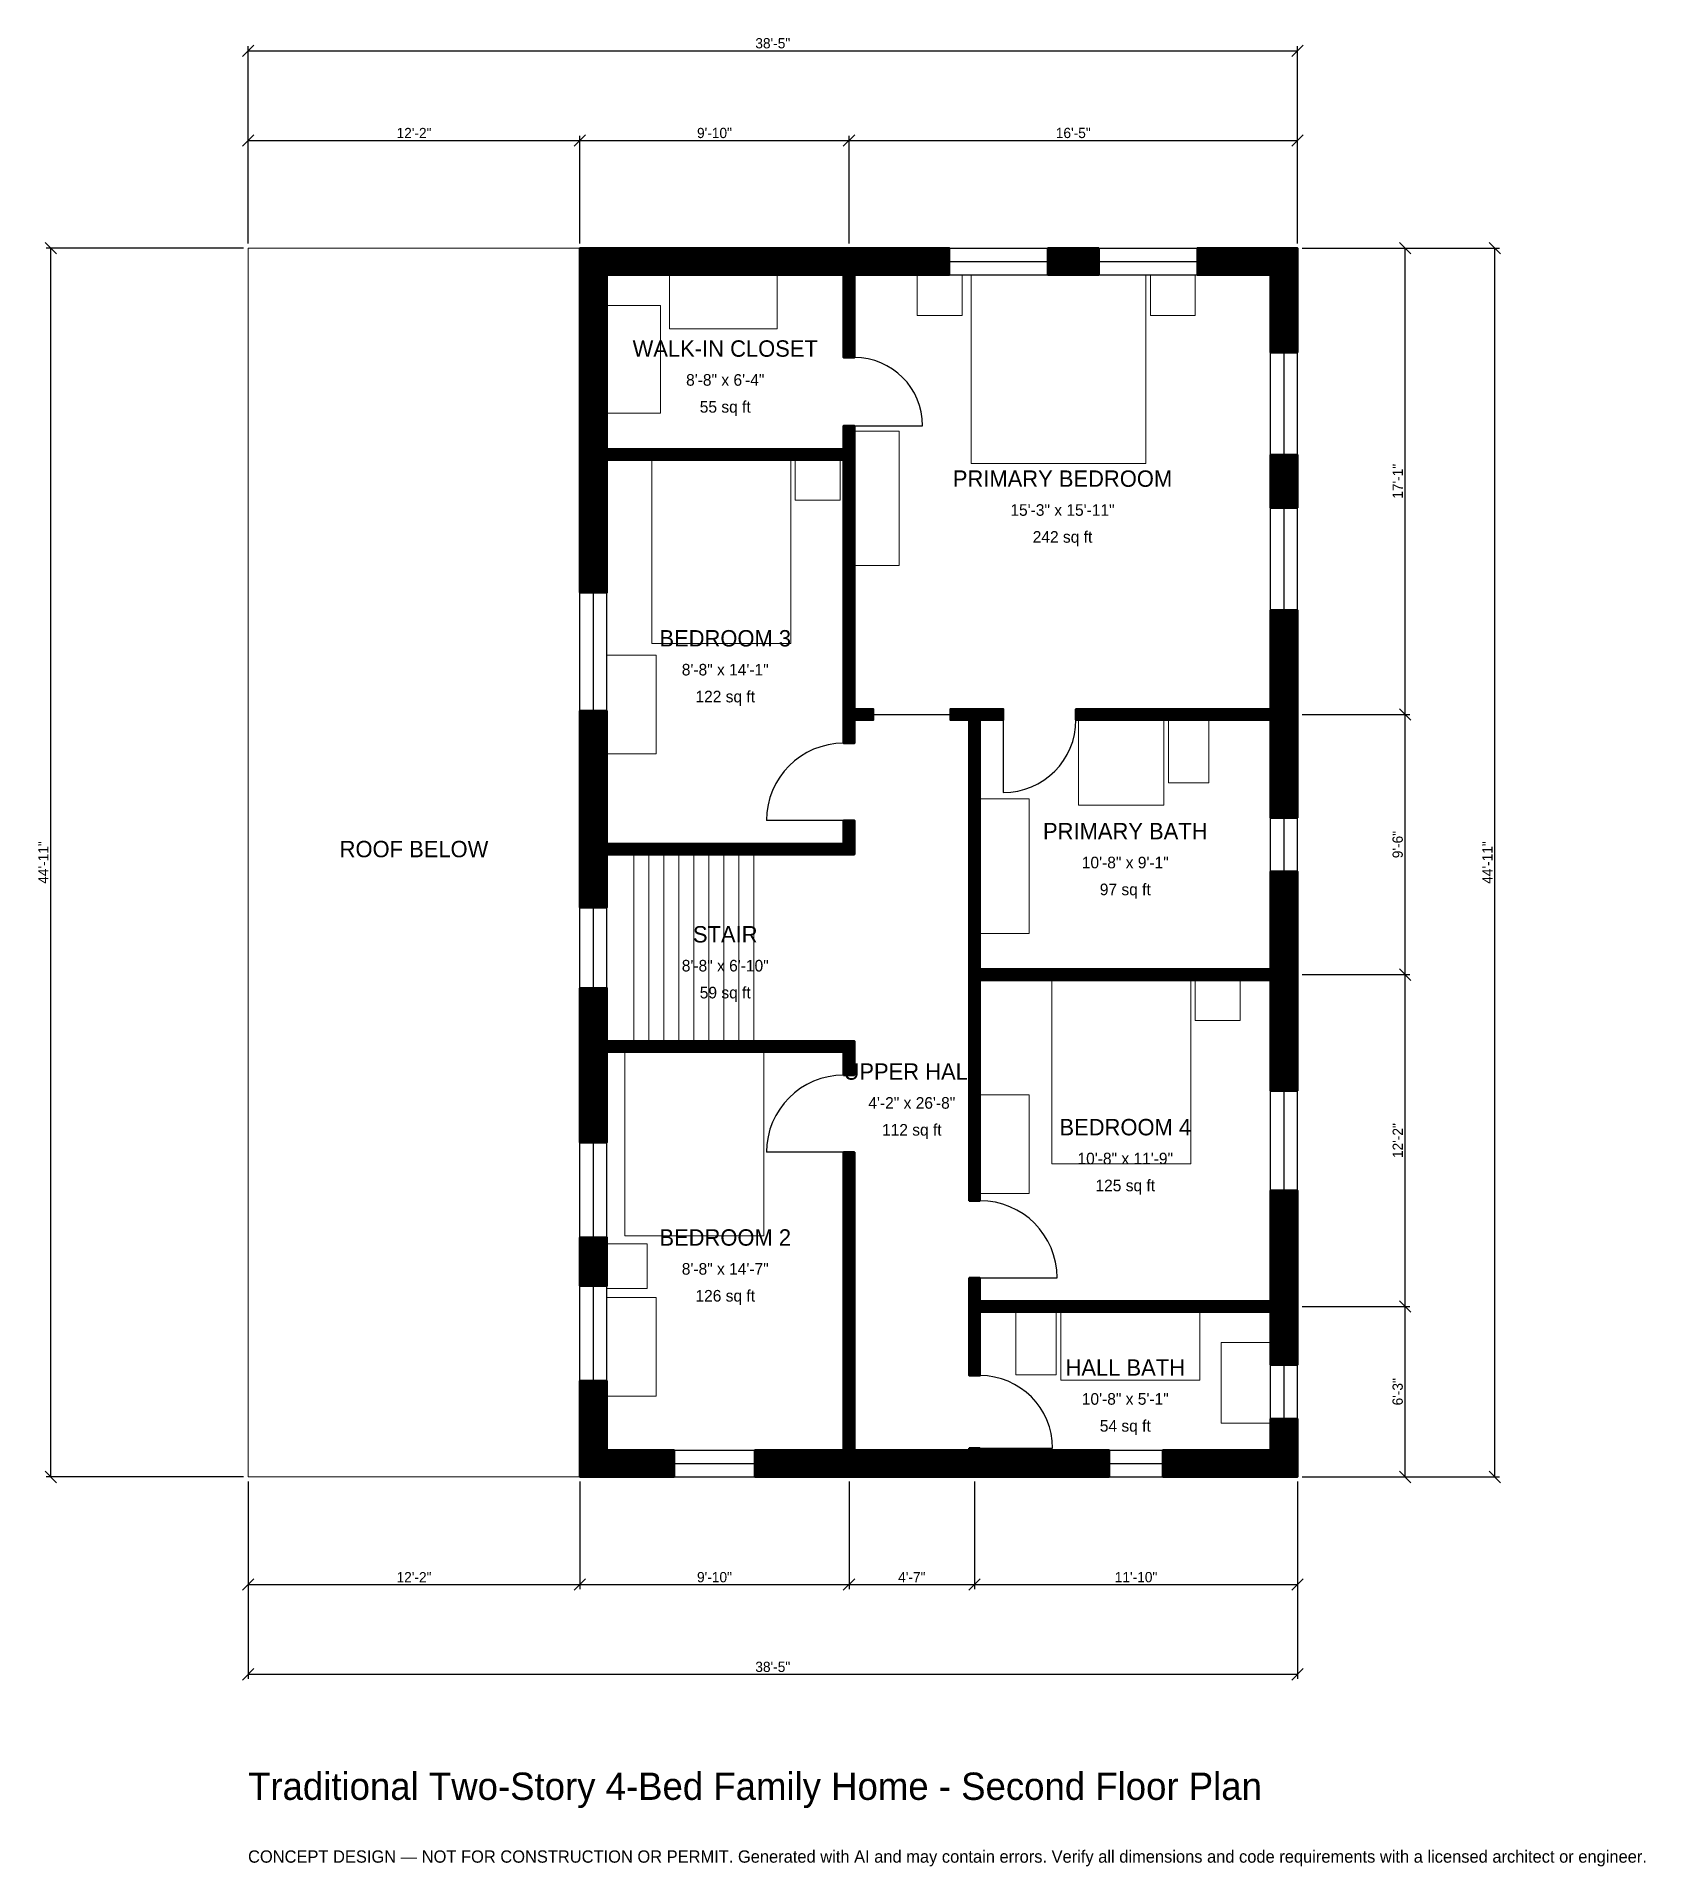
# Model space of a CAD drawing. Header units: inches. Extents: x -93 to 613, y -171 to 632.
import ezdxf
from ezdxf.enums import TextEntityAlignment as Align

# ---------------------------------------------------------------- set-up
doc = ezdxf.new("R2010")
doc.units = ezdxf.units.IN
doc.header["$MEASUREMENT"] = 0
doc.linetypes.add('DASHED', pattern=[0.6, 0.5, -0.1])
for name, color, linetype, lineweight in [('A-ANNO-DIMS', 1, 'Continuous', 13), ('A-ANNO-TEXT', 7, 'Continuous', 18), ('A-AREA-IDEN', 7, 'Continuous', 18), ('A-DOOR', 2, 'Continuous', 25), ('A-FLOR-FIXT', 9, 'Continuous', 13), ('A-FLOR-STRS', 3, 'Continuous', 18), ('A-FURN', 9, 'Continuous', 13), ('A-GLAZ', 4, 'Continuous', 25), ('A-SITE-PAVE', 8, 'Continuous', 13), ('A-WALL', 7, 'Continuous', 50), ('A-WALL-PATT', 8, 'Continuous', 13)]:
    doc.layers.add(name, color=color, linetype=linetype, lineweight=lineweight)
doc.dimstyles.new('PLAN', dxfattribs={"dimtxt": 4.5, "dimasz": 3, "dimexe": 2, "dimexo": 2, "dimgap": 1, "dimtad": 1, "dimdec": 0, "dimlunit": 4, "dimtsz": 2.5, "dimcen": 2.5, "dimclrd": 1, "dimclre": 1, "dimazin": 3, "dimtfac": 1, "dimtmove": 0, "dimatfit": 3})

msp = doc.modelspace()

# ---------------------------------------------------------------- hatches: boundary and pattern name
at = {"layer": 'A-WALL-PATT'}
h = msp.add_hatch(dxfattribs=at)
h.set_pattern_fill('ANSI31', color=8, scale=0.8)
h.paths.add_polyline_path([(316.5354, 0), (316.5354, 0), (312.9921, 0), (269.685, 0), (266.1417, 0), (266.1417, 0), (261.4173, 0), (261.4173, 0), (257.874, 0), (222.4409, 0), (222.4409, 11.811), (257.874, 11.811), (261.4173, 11.811), (261.4173, 142.5197), (266.1417, 142.5197), (266.1417, 11.811), (269.685, 11.811), (312.9921, 11.811), (316.5354, 11.811), (316.5354, 12.5984), (321.2598, 12.5984), (321.2598, 11.811), (324.8031, 11.811), (377.9528, 11.811), (377.9528, 0), (324.8031, 0), (321.2598, 0), (321.2598, 0), (316.5354, 0)])
h.paths.add_polyline_path([(157.4803, 0), (157.4803, 0), (145.6693, 0), (145.6693, 0), (145.6693, 0), (145.6693, 11.811), (145.6693, 11.811), (145.6693, 42.126), (157.4803, 42.126), (157.4803, 11.811), (187.0079, 11.811), (187.0079, 0), (157.4803, 0)])
h.paths.add_polyline_path([(145.6693, 105.1181), (157.4803, 105.1181), (157.4803, 83.8583), (145.6693, 83.8583), (145.6693, 105.1181)])
h.paths.add_polyline_path([(145.6693, 183.0709), (145.6693, 186.6142), (145.6693, 186.6142), (145.6693, 191.3386), (145.6693, 191.3386), (145.6693, 194.8819), (145.6693, 214.5669), (157.4803, 214.5669), (157.4803, 194.8819), (157.4803, 191.3386), (261.4173, 191.3386), (266.1417, 191.3386), (266.1417, 186.6142), (266.1417, 176.378), (261.4173, 176.378), (261.4173, 186.6142), (157.4803, 186.6142), (157.4803, 183.0709), (157.4803, 146.8504), (145.6693, 146.8504), (145.6693, 183.0709)])
h.paths.add_polyline_path([(145.6693, 269.685), (145.6693, 273.2283), (145.6693, 273.2283), (145.6693, 277.9528), (145.6693, 277.9528), (145.6693, 281.4961), (145.6693, 336.2205), (157.4803, 336.2205), (157.4803, 281.4961), (157.4803, 277.9528), (261.4173, 277.9528), (261.4173, 288.189), (266.1417, 288.189), (266.1417, 277.9528), (266.1417, 273.2283), (261.4173, 273.2283), (157.4803, 273.2283), (157.4803, 269.685), (157.4803, 250), (145.6693, 250), (145.6693, 269.685)])
h.paths.add_polyline_path([(145.6693, 442.9134), (145.6693, 446.4567), (145.6693, 446.4567), (145.6693, 451.1811), (145.6693, 451.1811), (145.6693, 454.7244), (145.6693, 527.5591), (145.6693, 527.5591), (145.6693, 539.3701), (145.6693, 539.3701), (145.6693, 539.3701), (157.4803, 539.3701), (157.4803, 539.3701), (257.874, 539.3701), (261.4173, 539.3701), (261.4173, 539.3701), (266.1417, 539.3701), (266.1417, 539.3701), (269.685, 539.3701), (307.7428, 539.3701), (307.7428, 527.5591), (269.685, 527.5591), (266.1417, 527.5591), (266.1417, 491.3386), (261.4173, 491.3386), (261.4173, 527.5591), (257.874, 527.5591), (157.4803, 527.5591), (157.4803, 454.7244), (157.4803, 451.1811), (261.4173, 451.1811), (261.4173, 461.4173), (266.1417, 461.4173), (266.1417, 451.1811), (266.1417, 446.4567), (266.1417, 337.0079), (274.4094, 337.0079), (274.4094, 332.2835), (266.1417, 332.2835), (266.1417, 322.0472), (261.4173, 322.0472), (261.4173, 332.2835), (261.4173, 337.0079), (261.4173, 446.4567), (157.4803, 446.4567), (157.4803, 442.9134), (157.4803, 388.189), (145.6693, 388.189), (145.6693, 442.9134)])
h.paths.add_polyline_path([(373.3596, 539.3701), (373.3596, 527.5591), (351.0499, 527.5591), (351.0499, 539.3701), (373.3596, 539.3701)])
h.paths.add_polyline_path([(448.8189, 539.3701), (448.8189, 539.3701), (460.6299, 539.3701), (460.6299, 539.3701), (460.63, 539.3701), (460.63, 527.5591), (460.6299, 527.5591), (460.6299, 493.5696), (448.8189, 493.5696), (448.8189, 527.5591), (416.6667, 527.5591), (416.6667, 539.3701), (448.8189, 539.3701)])
h.paths.add_polyline_path([(460.6299, 425.3281), (448.8189, 425.3281), (448.8189, 448.6877), (460.6299, 448.6877), (460.6299, 425.3281)])
h.paths.add_polyline_path([(460.6299, 340.5512), (460.6299, 337.0079), (460.63, 337.0079), (460.63, 332.2835), (460.6299, 332.2835), (460.6299, 328.7402), (460.6299, 289.3701), (448.8189, 289.3701), (448.8189, 328.7402), (448.8189, 332.2835), (363.3858, 332.2835), (363.3858, 337.0079), (448.8189, 337.0079), (448.8189, 340.5512), (448.8189, 380.4462), (460.6299, 380.4462), (460.6299, 340.5512)])
h.paths.add_polyline_path([(460.6299, 226.378), (460.6299, 222.8346), (460.63, 222.8346), (460.63, 218.1102), (460.6299, 218.1102), (460.6299, 214.5669), (460.6299, 169.4882), (448.8189, 169.4882), (448.8189, 214.5669), (448.8189, 218.1102), (321.2598, 218.1102), (321.2598, 121.2598), (316.5354, 121.2598), (316.5354, 218.1102), (316.5354, 222.8346), (316.5354, 332.2835), (308.2677, 332.2835), (308.2677, 337.0079), (316.5354, 337.0079), (321.2598, 337.0079), (331.4961, 337.0079), (331.4961, 332.2835), (321.2598, 332.2835), (321.2598, 222.8346), (448.8189, 222.8346), (448.8189, 226.378), (448.8189, 265.748), (460.6299, 265.748), (460.6299, 226.378)])
h.paths.add_polyline_path([(460.6299, 80.7087), (460.6299, 77.1654), (460.63, 77.1654), (460.63, 72.4409), (460.6299, 72.4409), (460.6299, 68.8976), (460.6299, 49.2126), (448.8189, 49.2126), (448.8189, 68.8976), (448.8189, 72.4409), (321.2598, 72.4409), (321.2598, 44.4882), (316.5354, 44.4882), (316.5354, 72.4409), (316.5354, 77.1654), (316.5354, 87.4016), (321.2598, 87.4016), (321.2598, 77.1654), (448.8189, 77.1654), (448.8189, 80.7087), (448.8189, 125.7874), (460.6299, 125.7874), (460.6299, 80.7087)])
h.paths.add_polyline_path([(460.6299, 11.811), (460.63, 11.811), (460.63, 0), (460.6299, 0), (460.6299, 0), (448.8189, 0), (448.8189, 0), (401.5748, 0), (401.5748, 11.811), (448.8189, 11.811), (448.8189, 25.5906), (460.6299, 25.5906), (460.6299, 11.811)])

# ---------------------------------------------------------------- linework, layer by layer
at = {"layer": 'A-DOOR'}
for p, q in [((266.1417, 461.4173), (296.063, 461.4173)), ((274.4094, 334.6457), (308.2677, 334.6457)), ((331.4961, 332.2835), (331.4961, 300.3937)), ((261.4173, 288.189), (227.5591, 288.189)), ((261.4173, 142.5197), (227.5591, 142.5197)), ((321.2598, 87.4016), (355.1181, 87.4016)), ((321.2598, 12.5984), (353.1496, 12.5984))]:
    msp.add_line(p, q, dxfattribs=at)
for centre, radius, start, end in [((266.1417, 461.4173), 29.9213, 0, 90), ((331.4961, 332.2835), 31.8898, 270, 360), ((261.4173, 288.189), 33.8583, 90, 180), ((261.4173, 142.5197), 33.8583, 90, 180), ((321.2598, 87.4016), 33.8583, 0, 90), ((321.2598, 12.5984), 31.8898, 0, 90)]:
    msp.add_arc(centre, radius, start, end, dxfattribs=at)
at = {"layer": 'A-FLOR-FIXT'}
for points in [[(364.5669, 294.8819), (401.9685, 294.8819), (401.9685, 332.2835), (364.5669, 332.2835)], [(403.937, 304.7244), (421.6535, 304.7244), (421.6535, 332.2835), (403.937, 332.2835)], [(321.2598, 238.5827), (342.9134, 238.5827), (342.9134, 297.6378), (321.2598, 297.6378)], [(337.0079, 44.8819), (354.7244, 44.8819), (354.7244, 72.4409), (337.0079, 72.4409)], [(356.6929, 42.5197), (417.7165, 42.5197), (417.7165, 72.4409), (356.6929, 72.4409)], [(427.1654, 23.622), (448.8189, 23.622), (448.8189, 59.0551), (427.1654, 59.0551)]]:
    msp.add_lwpolyline(points, close=True, dxfattribs=at)
at = {"layer": 'A-FLOR-STRS'}
for p, q in [((169.2913, 191.3386), (169.2913, 273.2283)), ((175.8858, 191.3386), (175.8858, 273.2283)), ((182.4803, 191.3386), (182.4803, 273.2283)), ((189.0748, 191.3386), (189.0748, 273.2283)), ((195.6693, 191.3386), (195.6693, 273.2283)), ((202.2638, 191.3386), (202.2638, 273.2283)), ((208.8583, 191.3386), (208.8583, 273.2283)), ((215.4528, 191.3386), (215.4528, 273.2283)), ((222.0472, 191.3386), (222.0472, 273.2283))]:
    msp.add_line(p, q, dxfattribs=at)
at = {"layer": 'A-FURN'}
for points in [[(185.0394, 503.937), (232.2835, 503.937), (232.2835, 527.5591), (185.0394, 527.5591)], [(293.7008, 509.8425), (313.3858, 509.8425), (313.3858, 527.5591), (293.7008, 527.5591)], [(317.3228, 444.8819), (394.0945, 444.8819), (394.0945, 527.5591), (317.3228, 527.5591)], [(396.063, 509.8425), (415.748, 509.8425), (415.748, 527.5591), (396.063, 527.5591)], [(157.4803, 466.9291), (181.1024, 466.9291), (181.1024, 514.1732), (157.4803, 514.1732)], [(266.1417, 400), (285.8268, 400), (285.8268, 459.0551), (266.1417, 459.0551)], [(177.1654, 365.748), (238.189, 365.748), (238.189, 446.4567), (177.1654, 446.4567)], [(240.1575, 428.7402), (259.8425, 428.7402), (259.8425, 446.4567), (240.1575, 446.4567)], [(157.4803, 317.3228), (179.1339, 317.3228), (179.1339, 360.6299), (157.4803, 360.6299)], [(352.7559, 137.4016), (413.7795, 137.4016), (413.7795, 218.1102), (352.7559, 218.1102)], [(415.748, 200.3937), (435.4331, 200.3937), (435.4331, 218.1102), (415.748, 218.1102)], [(165.3543, 105.9055), (226.378, 105.9055), (226.378, 186.6142), (165.3543, 186.6142)], [(321.2598, 124.4094), (342.9134, 124.4094), (342.9134, 167.7165), (321.2598, 167.7165)], [(157.4803, 82.6772), (175.1969, 82.6772), (175.1969, 102.3622), (157.4803, 102.3622)], [(157.4803, 35.4331), (179.1339, 35.4331), (179.1339, 78.7402), (157.4803, 78.7402)]]:
    msp.add_lwpolyline(points, close=True, dxfattribs=at)
at = {"layer": 'A-GLAZ'}
for p, q in [((307.7428, 539.3701), (351.0499, 539.3701)), ((373.3596, 539.3701), (416.6667, 539.3701)), ((307.7428, 533.4646), (351.0499, 533.4646)), ((373.3596, 533.4646), (416.6667, 533.4646)), ((307.7428, 527.5591), (351.0499, 527.5591)), ((373.3596, 527.5591), (416.6667, 527.5591)), ((448.8189, 448.6877), (448.8189, 493.5696)), ((454.7244, 448.6877), (454.7244, 493.5696)), ((460.6299, 448.6877), (460.6299, 493.5696)), ((448.8189, 380.4462), (448.8189, 425.3281)), ((454.7244, 380.4462), (454.7244, 425.3281)), ((460.6299, 380.4462), (460.6299, 425.3281)), ((145.6693, 336.2205), (145.6693, 388.189)), ((151.5748, 336.2205), (151.5748, 388.189)), ((157.4803, 336.2205), (157.4803, 388.189)), ((448.8189, 265.748), (448.8189, 289.3701)), ((454.7244, 265.748), (454.7244, 289.3701)), ((460.6299, 265.748), (460.6299, 289.3701)), ((145.6693, 214.5669), (145.6693, 250)), ((151.5748, 214.5669), (151.5748, 250)), ((157.4803, 214.5669), (157.4803, 250)), ((448.8189, 125.7874), (448.8189, 169.4882)), ((454.7244, 125.7874), (454.7244, 169.4882)), ((460.6299, 125.7874), (460.6299, 169.4882)), ((145.6693, 105.1181), (145.6693, 146.8504)), ((151.5748, 105.1181), (151.5748, 146.8504)), ((157.4803, 105.1181), (157.4803, 146.8504)), ((145.6693, 42.126), (145.6693, 83.8583)), ((151.5748, 42.126), (151.5748, 83.8583)), ((157.4803, 42.126), (157.4803, 83.8583)), ((448.8189, 25.5906), (448.8189, 49.2126)), ((454.7244, 25.5906), (454.7244, 49.2126)), ((460.6299, 25.5906), (460.6299, 49.2126)), ((187.0079, 11.811), (222.4409, 11.811)), ((377.9528, 11.811), (401.5748, 11.811)), ((187.0079, 5.9055), (222.4409, 5.9055)), ((187.0079, 0), (222.4409, 0)), ((377.9528, 5.9055), (401.5748, 5.9055)), ((377.9528, 0), (401.5748, 0))]:
    msp.add_line(p, q, dxfattribs=at)
at = {"layer": 'A-SITE-PAVE', "linetype": 'DASHED'}
msp.add_lwpolyline([(0, 0), (145.6693, 0), (145.6693, 539.3701), (0, 539.3701)], close=True, dxfattribs=at)
at = {"layer": 'A-WALL'}
for points in [[(145.6693, 442.9134), (145.6693, 446.4567), (145.6693, 446.4567), (145.6693, 451.1811), (145.6693, 451.1811), (145.6693, 454.7244), (145.6693, 527.5591), (145.6693, 527.5591), (145.6693, 539.3701), (145.6693, 539.3701), (145.6693, 539.3701), (157.4803, 539.3701), (157.4803, 539.3701), (257.874, 539.3701), (261.4173, 539.3701), (261.4173, 539.3701), (266.1417, 539.3701), (266.1417, 539.3701), (269.685, 539.3701), (307.7428, 539.3701), (307.7428, 527.5591), (269.685, 527.5591), (266.1417, 527.5591), (266.1417, 491.3386), (261.4173, 491.3386), (261.4173, 527.5591), (257.874, 527.5591), (157.4803, 527.5591), (157.4803, 454.7244), (157.4803, 451.1811), (261.4173, 451.1811), (261.4173, 461.4173), (266.1417, 461.4173), (266.1417, 451.1811), (266.1417, 446.4567), (266.1417, 337.0079), (274.4094, 337.0079), (274.4094, 332.2835), (266.1417, 332.2835), (266.1417, 322.0472), (261.4173, 322.0472), (261.4173, 332.2835), (261.4173, 337.0079), (261.4173, 446.4567), (157.4803, 446.4567), (157.4803, 442.9134), (157.4803, 388.189), (145.6693, 388.189), (145.6693, 442.9134)], [(373.3596, 539.3701), (373.3596, 527.5591), (351.0499, 527.5591), (351.0499, 539.3701), (373.3596, 539.3701)], [(448.8189, 539.3701), (448.8189, 539.3701), (460.6299, 539.3701), (460.6299, 539.3701), (460.63, 539.3701), (460.63, 527.5591), (460.6299, 527.5591), (460.6299, 493.5696), (448.8189, 493.5696), (448.8189, 527.5591), (416.6667, 527.5591), (416.6667, 539.3701), (448.8189, 539.3701)], [(460.6299, 425.3281), (448.8189, 425.3281), (448.8189, 448.6877), (460.6299, 448.6877), (460.6299, 425.3281)], [(460.6299, 340.5512), (460.6299, 337.0079), (460.63, 337.0079), (460.63, 332.2835), (460.6299, 332.2835), (460.6299, 328.7402), (460.6299, 289.3701), (448.8189, 289.3701), (448.8189, 328.7402), (448.8189, 332.2835), (363.3858, 332.2835), (363.3858, 337.0079), (448.8189, 337.0079), (448.8189, 340.5512), (448.8189, 380.4462), (460.6299, 380.4462), (460.6299, 340.5512)], [(145.6693, 269.685), (145.6693, 273.2283), (145.6693, 273.2283), (145.6693, 277.9528), (145.6693, 277.9528), (145.6693, 281.4961), (145.6693, 336.2205), (157.4803, 336.2205), (157.4803, 281.4961), (157.4803, 277.9528), (261.4173, 277.9528), (261.4173, 288.189), (266.1417, 288.189), (266.1417, 277.9528), (266.1417, 273.2283), (261.4173, 273.2283), (157.4803, 273.2283), (157.4803, 269.685), (157.4803, 250), (145.6693, 250), (145.6693, 269.685)], [(460.6299, 226.378), (460.6299, 222.8346), (460.63, 222.8346), (460.63, 218.1102), (460.6299, 218.1102), (460.6299, 214.5669), (460.6299, 169.4882), (448.8189, 169.4882), (448.8189, 214.5669), (448.8189, 218.1102), (321.2598, 218.1102), (321.2598, 121.2598), (316.5354, 121.2598), (316.5354, 218.1102), (316.5354, 222.8346), (316.5354, 332.2835), (308.2677, 332.2835), (308.2677, 337.0079), (316.5354, 337.0079), (321.2598, 337.0079), (331.4961, 337.0079), (331.4961, 332.2835), (321.2598, 332.2835), (321.2598, 222.8346), (448.8189, 222.8346), (448.8189, 226.378), (448.8189, 265.748), (460.6299, 265.748), (460.6299, 226.378)], [(145.6693, 183.0709), (145.6693, 186.6142), (145.6693, 186.6142), (145.6693, 191.3386), (145.6693, 191.3386), (145.6693, 194.8819), (145.6693, 214.5669), (157.4803, 214.5669), (157.4803, 194.8819), (157.4803, 191.3386), (261.4173, 191.3386), (266.1417, 191.3386), (266.1417, 186.6142), (266.1417, 176.378), (261.4173, 176.378), (261.4173, 186.6142), (157.4803, 186.6142), (157.4803, 183.0709), (157.4803, 146.8504), (145.6693, 146.8504), (145.6693, 183.0709)], [(316.5354, 0), (316.5354, 0), (312.9921, 0), (269.685, 0), (266.1417, 0), (266.1417, 0), (261.4173, 0), (261.4173, 0), (257.874, 0), (222.4409, 0), (222.4409, 11.811), (257.874, 11.811), (261.4173, 11.811), (261.4173, 142.5197), (266.1417, 142.5197), (266.1417, 11.811), (269.685, 11.811), (312.9921, 11.811), (316.5354, 11.811), (316.5354, 12.5984), (321.2598, 12.5984), (321.2598, 11.811), (324.8031, 11.811), (377.9528, 11.811), (377.9528, 0), (324.8031, 0), (321.2598, 0), (321.2598, 0), (316.5354, 0)], [(460.6299, 80.7087), (460.6299, 77.1654), (460.63, 77.1654), (460.63, 72.4409), (460.6299, 72.4409), (460.6299, 68.8976), (460.6299, 49.2126), (448.8189, 49.2126), (448.8189, 68.8976), (448.8189, 72.4409), (321.2598, 72.4409), (321.2598, 44.4882), (316.5354, 44.4882), (316.5354, 72.4409), (316.5354, 77.1654), (316.5354, 87.4016), (321.2598, 87.4016), (321.2598, 77.1654), (448.8189, 77.1654), (448.8189, 80.7087), (448.8189, 125.7874), (460.6299, 125.7874), (460.6299, 80.7087)], [(145.6693, 105.1181), (157.4803, 105.1181), (157.4803, 83.8583), (145.6693, 83.8583), (145.6693, 105.1181)], [(157.4803, 0), (157.4803, 0), (145.6693, 0), (145.6693, 0), (145.6693, 0), (145.6693, 11.811), (145.6693, 11.811), (145.6693, 42.126), (157.4803, 42.126), (157.4803, 11.811), (187.0079, 11.811), (187.0079, 0), (157.4803, 0)], [(460.6299, 11.811), (460.63, 11.811), (460.63, 0), (460.6299, 0), (460.6299, 0), (448.8189, 0), (448.8189, 0), (401.5748, 0), (401.5748, 11.811), (448.8189, 11.811), (448.8189, 25.5906), (460.6299, 25.5906), (460.6299, 11.811)]]:
    msp.add_lwpolyline(points, close=True, dxfattribs=at)

# ---------------------------------------------------------------- texts
at = {"layer": 'A-ANNO-TEXT'}
for s, height, p in [('Traditional Two-Story 4-Bed Family Home - Second Floor Plan', 12, (0, -141.7323)), ('CONCEPT DESIGN — NOT FOR CONSTRUCTION OR PERMIT. Generated with AI and may contain errors. Verify all dimensions and code requirements with a licensed architect or engineer.', 5.4, (0, -169.2913))]:
    msp.add_text(s, height=height, dxfattribs=at).set_placement(p)
at = {"layer": 'A-AREA-IDEN'}
for s, height, p in [('WALK-IN CLOSET', 7.2, (209.4488, 495.2756)), ('8\'-8" x 6\'-4"', 5.1, (209.4488, 481.4961)), ('55 sq ft', 5.1, (209.4488, 469.685)), ('PRIMARY BEDROOM', 7.2, (357.4803, 438.189)), ('15\'-3" x 15\'-11"', 5.1, (357.4803, 424.4094)), ('242 sq ft', 5.1, (357.4803, 412.5984)), ('BEDROOM 3', 7.2, (209.4488, 368.1102)), ('8\'-8" x 14\'-1"', 5.1, (209.4488, 354.3307)), ('122 sq ft', 5.1, (209.4488, 342.5197)), ('PRIMARY BATH', 7.2, (385.0394, 283.4646)), ('ROOF BELOW', 7.2, (72.8346, 275.5906)), ('10\'-8" x 9\'-1"', 5.1, (385.0394, 269.685)), ('97 sq ft', 5.1, (385.0394, 257.874)), ('STAIR', 7.2, (209.4488, 238.189)), ('8\'-8" x 6\'-10"', 5.1, (209.4488, 224.4094)), ('59 sq ft', 5.1, (209.4488, 212.5984)), ('UPPER HALL', 7.2, (291.3386, 177.9528)), ('4\'-2" x 26\'-8"', 5.1, (291.3386, 164.1732)), ('112 sq ft', 5.1, (291.3386, 152.3622)), ('BEDROOM 4', 7.2, (385.0394, 153.5433)), ('10\'-8" x 11\'-9"', 5.1, (385.0394, 139.7638)), ('125 sq ft', 5.1, (385.0394, 127.9528)), ('BEDROOM 2', 7.2, (209.4488, 105.1181)), ('8\'-8" x 14\'-7"', 5.1, (209.4488, 91.3386)), ('126 sq ft', 5.1, (209.4488, 79.5276)), ('HALL BATH', 7.2, (385.0394, 48.0315)), ('10\'-8" x 5\'-1"', 5.1, (385.0394, 34.252)), ('54 sq ft', 5.1, (385.0394, 22.4409))]:
    msp.add_text(s, height=height, dxfattribs=at).set_placement(p, align=Align.MIDDLE_CENTER)

# ---------------------------------------------------------------- dimensions: what is measured, and where the dimension line sits
at = {"layer": 'A-ANNO-DIMS'}
for base, p1, p2, text in [((0, 625.9843), (0, 539.3701), (460.6299, 539.3701), '38\'-5"'), ((0, 586.6142), (0, 539.3701), (145.6693, 539.3701), '12\'-2"'), ((145.6693, 586.6142), (145.6693, 539.3701), (263.7795, 539.3701), '9\'-10"'), ((263.7795, 586.6142), (263.7795, 539.3701), (460.6299, 539.3701), '16\'-5"'), ((0, -47.2441), (0, 0), (145.6693, 0), '12\'-2"'), ((0, -86.6142), (0, 0), (460.6299, 0), '38\'-5"'), ((145.6693, -47.2441), (145.6693, 0), (263.7795, 0), '9\'-10"'), ((263.7795, -47.2441), (263.7795, 0), (318.8976, 0), '4\'-7"'), ((318.8976, -47.2441), (318.8976, 0), (460.6299, 0), '11\'-10"')]:
    msp.add_linear_dim(base=base, p1=p1, p2=p2, text=text, dimstyle='PLAN', dxfattribs=at).render()
for base, p1, p2, text in [((-86.6142, 0), (0, 0), (0, 539.3701), '44\'-11"'), ((507.874, 334.6457), (460.6299, 334.6457), (460.6299, 539.3701), '17\'-1"'), ((547.2441, 0), (460.6299, 0), (460.6299, 539.3701), '44\'-11"'), ((507.874, 220.4724), (460.6299, 220.4724), (460.6299, 334.6457), '9\'-6"'), ((507.874, 74.8031), (460.6299, 74.8031), (460.6299, 220.4724), '12\'-2"'), ((507.874, 0), (460.6299, 0), (460.6299, 74.8031), '6\'-3"')]:
    msp.add_linear_dim(base=base, p1=p1, p2=p2, angle=90, text=text, dimstyle='PLAN', dxfattribs=at).render()

doc.saveas('drawing.dxf')
